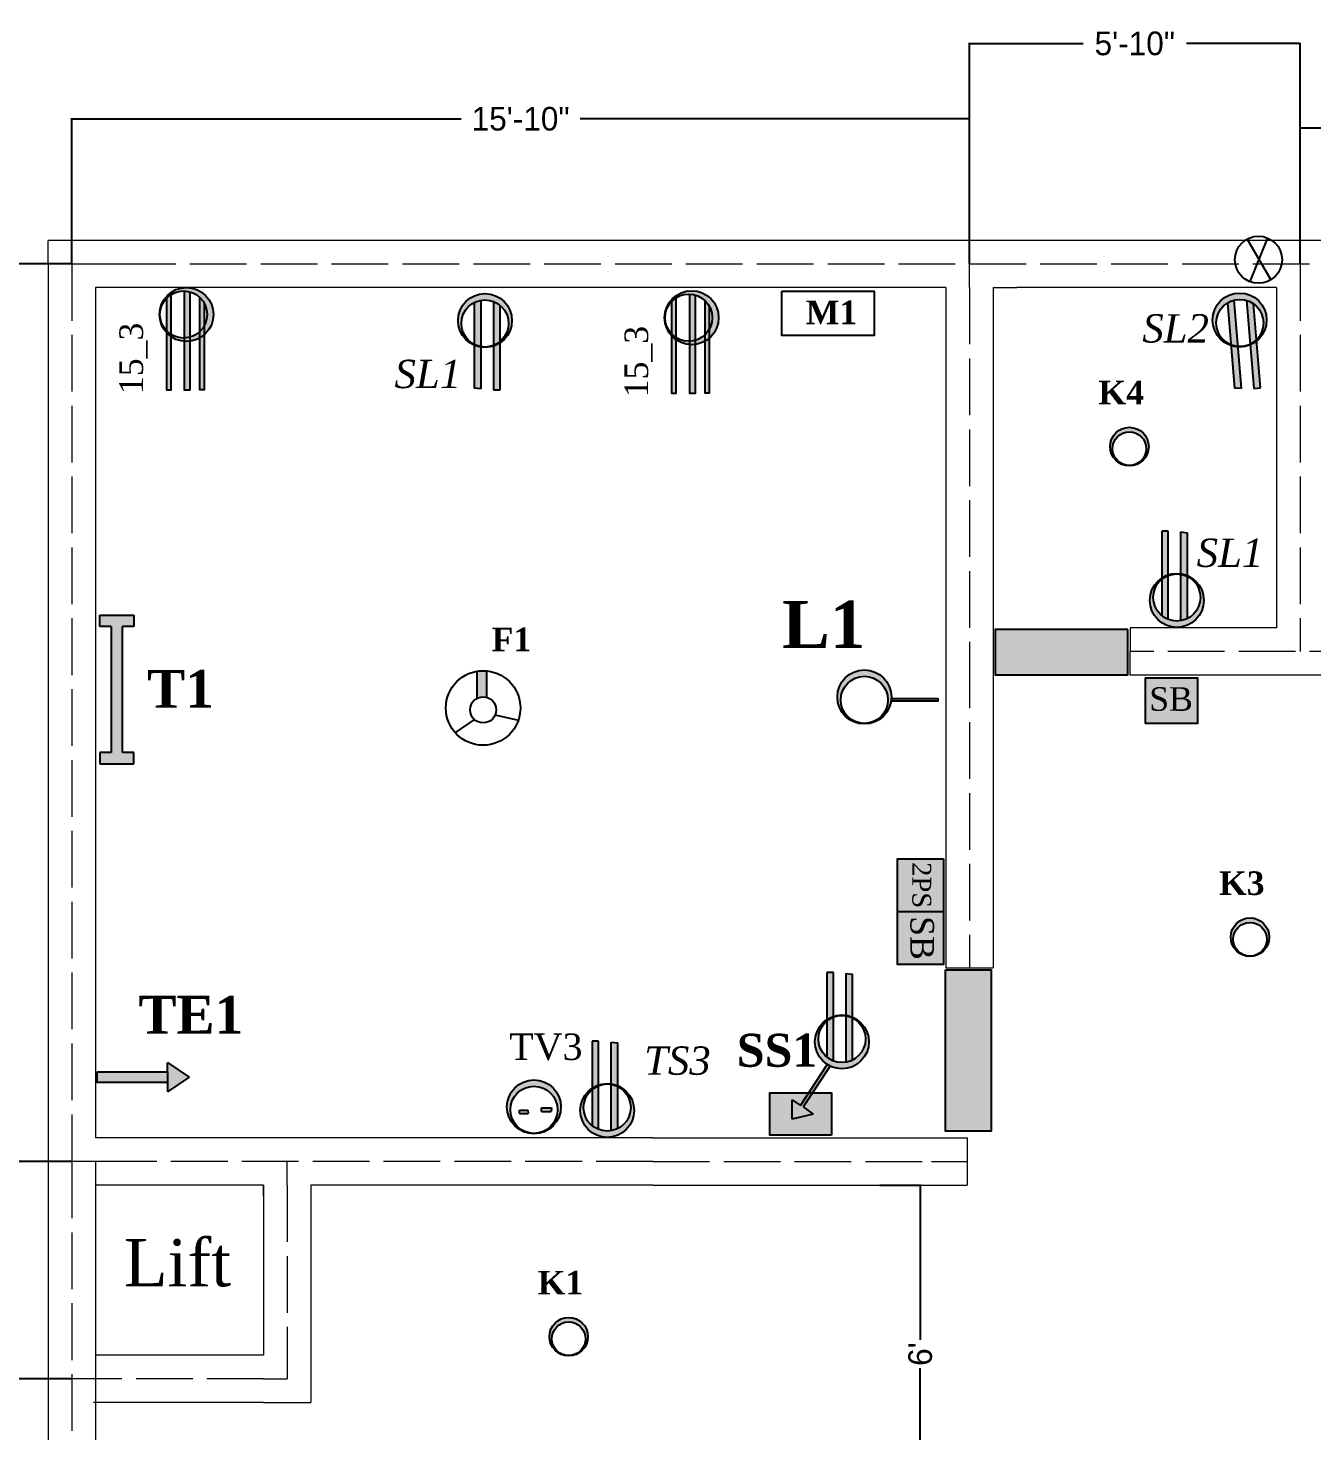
# Model space of a CAD drawing. Header units: inches. Extents: x -119 to 3524, y -386 to 627.
# Drawn here: x 438 to 709.7, y 196.6 to 493.6 of the extents above; entities that cross this region are included whole.
import ezdxf

# ---------------------------------------------------------------- set-up
doc = ezdxf.new("R2010")
doc.units = ezdxf.units.IN
doc.header["$MEASUREMENT"] = 0
doc.linetypes.add('ACAD_ISO02W100', pattern=[15, 12, -3])
doc.layers.get('Defpoints').update_dxf_attribs({"lineweight": 5})
doc.layers.add('door', color=5, linetype='Continuous', lineweight=5)
doc.layers.add('wall', color=7, linetype='Continuous', lineweight=5)
doc.dimstyles.get("Standard").update_dxf_attribs({"dimtxt": 5, "dimasz": 0.18, "dimexe": 0.18, "dimexo": 0.0625, "dimgap": 0.09, "dimtad": 0, "dimdec": 0, "dimzin": 0, "dimdsep": 46, "dimlunit": 4, "dimtxsty": 'Standard', "dimcen": 0.09, "dimadec": 0, "dimazin": 0, "dimtfac": 1, "dimtdec": 0, "dimtofl": 0, "dimtmove": 0, "dimatfit": 3, "dimfxl": 1, "dimtolj": 1, "dimtzin": 0, "dimarcsym": 0})

# ---------------------------------------------------------------- blocks, each defined once
blk = doc.blocks.new('*D2')
at = {"color": 0, "lineweight": -2}
for p, q in [((447.25, 443.7), (447.25, 474.54)), ((447.43, 474.36), (529.66, 474.36)), ((637.07, 474.36), (554.84, 474.36)), ((637.25, 443.7), (637.25, 474.54))]:
    blk.add_line(p, q, dxfattribs=at)
at = {"color": 0}
for points in [[(447.43, 474.39), (447.43, 474.33), (447.25, 474.36)], [(637.07, 474.39), (637.07, 474.33), (637.25, 474.36)]]:
    blk.add_solid(points, dxfattribs=at)
at = {"layer": 'Defpoints', "color": 0}
for p in [(637.25, 474.36), (447.25, 443.64), (637.25, 443.64)]:
    blk.add_point(p, dxfattribs=at)
at = {"color": 0, "insert": (542.25, 474.36), "char_height": 5, "attachment_point": 5}
blk.add_mtext('\\A1;15\'-10"', dxfattribs=at)
blk = doc.blocks.new('*D3')
at = {"color": 0, "lineweight": -2}
for p, q in [((637.25, 443.7), (637.25, 490.48)), ((637.43, 490.3), (661.32, 490.3)), ((707.07, 490.3), (683.17, 490.3)), ((707.25, 443.7), (707.25, 490.48))]:
    blk.add_line(p, q, dxfattribs=at)
at = {"color": 0}
for points in [[(637.43, 490.33), (637.43, 490.27), (637.25, 490.3)], [(707.07, 490.33), (707.07, 490.27), (707.25, 490.3)]]:
    blk.add_solid(points, dxfattribs=at)
at = {"layer": 'Defpoints', "color": 0}
for p in [(707.25, 490.3), (637.25, 443.64), (707.25, 443.64)]:
    blk.add_point(p, dxfattribs=at)
at = {"color": 0, "insert": (672.25, 490.3), "char_height": 5, "attachment_point": 5}
blk.add_mtext('\\A1;5\'-10"', dxfattribs=at)
blk = doc.blocks.new('*D4')
at = {"color": 0, "lineweight": -2}
for p, q in [((707.25, 443.76), (707.25, 472.63)), ((707.43, 472.45), (729.57, 472.45)), ((771.07, 472.45), (748.92, 472.45)), ((771.25, 443.7), (771.25, 472.63))]:
    blk.add_line(p, q, dxfattribs=at)
at = {"color": 0}
for points in [[(707.43, 472.48), (707.43, 472.42), (707.25, 472.45)], [(771.07, 472.48), (771.07, 472.42), (771.25, 472.45)]]:
    blk.add_solid(points, dxfattribs=at)
at = {"layer": 'Defpoints', "color": 0}
for p in [(771.25, 472.45), (707.25, 443.7), (771.25, 443.64)]:
    blk.add_point(p, dxfattribs=at)
at = {"color": 0, "insert": (739.25, 472.45), "char_height": 5, "attachment_point": 5}
blk.add_mtext('\\A1;5\'-4"', dxfattribs=at)
blk = doc.blocks.new('*D11')
at = {"color": 0, "lineweight": -2}
for p, q in [((447.18, 443.7), (422.19, 443.7)), ((422.37, 443.52), (422.37, 361.26)), ((422.37, 253.82), (422.37, 336.08)), ((447.18, 253.64), (422.19, 253.64))]:
    blk.add_line(p, q, dxfattribs=at)
at = {"color": 0}
for points in [[(422.34, 443.52), (422.4, 443.52), (422.37, 443.7)], [(422.34, 253.82), (422.4, 253.82), (422.37, 253.64)]]:
    blk.add_solid(points, dxfattribs=at)
at = {"layer": 'Defpoints', "color": 0}
for p in [(447.25, 443.7), (422.37, 253.64), (447.25, 253.64)]:
    blk.add_point(p, dxfattribs=at)
at = {"color": 0, "insert": (422.37, 348.67), "char_height": 5, "attachment_point": 5, "rotation": 90}
blk.add_mtext('\\A1;15\'-10"', dxfattribs=at)
blk = doc.blocks.new('*D17')
at = {"color": 0, "lineweight": -2}
for p, q in [((447.12, 253.64), (409.19, 253.64)), ((409.37, 253.46), (409.37, 241.56)), ((409.37, 207.82), (409.37, 219.72)), ((447.18, 207.64), (409.19, 207.64))]:
    blk.add_line(p, q, dxfattribs=at)
at = {"color": 0}
for points in [[(409.34, 253.46), (409.4, 253.46), (409.37, 253.64)], [(409.34, 207.82), (409.4, 207.82), (409.37, 207.64)]]:
    blk.add_solid(points, dxfattribs=at)
at = {"layer": 'Defpoints', "color": 0}
for p in [(447.18, 253.64), (409.37, 207.64), (447.25, 207.64)]:
    blk.add_point(p, dxfattribs=at)
at = {"color": 0, "insert": (409.37, 230.64), "char_height": 5, "attachment_point": 5, "rotation": 90}
blk.add_mtext('\\A1;3\'-10"', dxfattribs=at)
blk = doc.blocks.new('*D18')
at = {"color": 0, "lineweight": -2}
for p, q in [((447.12, 207.64), (408.03, 207.64)), ((408.21, 207.46), (408.21, 134.56)), ((408.21, 52.32), (408.21, 125.22)), ((447.18, 52.14), (408.03, 52.14))]:
    blk.add_line(p, q, dxfattribs=at)
at = {"color": 0}
for points in [[(408.18, 207.46), (408.24, 207.46), (408.21, 207.64)], [(408.18, 52.32), (408.24, 52.32), (408.21, 52.14)]]:
    blk.add_solid(points, dxfattribs=at)
at = {"layer": 'Defpoints', "color": 0}
for p in [(447.18, 207.64), (408.21, 52.14), (447.25, 52.14)]:
    blk.add_point(p, dxfattribs=at)
at = {"color": 0, "insert": (408.21, 129.89), "char_height": 5, "attachment_point": 5, "rotation": 90}
blk.add_mtext("\\A1;13'", dxfattribs=at)
blk = doc.blocks.new('*D22')
at = {"color": 0, "lineweight": -2}
for p, q in [((618.31, 248.64), (627.03, 248.64)), ((626.85, 248.46), (626.85, 215.9)), ((626.85, 177.32), (626.85, 209.88)), ((618.31, 177.14), (627.03, 177.14))]:
    blk.add_line(p, q, dxfattribs=at)
at = {"color": 0}
for points in [[(626.82, 248.46), (626.88, 248.46), (626.85, 248.64)], [(626.82, 177.32), (626.88, 177.32), (626.85, 177.14)]]:
    blk.add_solid(points, dxfattribs=at)
at = {"layer": 'Defpoints', "color": 0}
for p in [(618.25, 248.64), (626.85, 248.64), (618.25, 177.14)]:
    blk.add_point(p, dxfattribs=at)
at = {"color": 0, "insert": (626.85, 212.89), "char_height": 5, "attachment_point": 5, "rotation": 90}
blk.add_mtext("\\A1;6'", dxfattribs=at)

msp = doc.modelspace()

# ---------------------------------------------------------------- hatches: boundary and pattern name
h = msp.add_hatch(color=256)
h.set_gradient(color1=(89, 153, 104), color2=(126, 180, 139), one_color=1, tint=0.6, name='CURVED')
h.paths.add_polyline_path([(465.82, 432.95, 1), (477.23, 432.95, 1)])
h.paths.add_polyline_path([(475.9, 432.95, -1), (465.92, 432.95, -1)], flags=16)
h = msp.add_hatch(color=256)
h.set_gradient(color1=(171, 49, 180), color2=(203, 95, 211), one_color=1, tint=0.6, name='INVCYLINDER')
h.paths.add_polyline_path([(475.27, 435.38, 0.075072), (474.36, 436.56), (474.36, 429.35, 0.075072), (475.27, 430.53)])
h.paths.add_polyline_path([(472.25, 437.76, 0.057206), (471.13, 437.94), (471.13, 427.97, 0.057206), (472.25, 428.15)])
h.paths.add_polyline_path([(467.34, 429.47, 0.054786), (468.18, 428.77), (468.18, 437.13, 0.054786), (467.34, 436.44)])
h.paths.add_polyline_path([(468.18, 428.33, -0.049447), (467.34, 429.08), (467.34, 416.94), (468.18, 416.94)])
h.paths.add_polyline_path([(472.25, 427.29, -0.032044), (471.53, 427.25, -0.017299), (471.13, 427.26), (471.13, 416.94), (472.25, 416.94)])
h.paths.add_polyline_path([(475.27, 428.64, -0.049045), (474.36, 428), (474.36, 416.97), (475.27, 416.97)])
h = msp.add_hatch(color=256)
h.set_gradient(color1=(89, 153, 104), color2=(126, 180, 139), one_color=1, tint=0.6, name='CURVED')
h.paths.add_polyline_path([(529, 431.67, 1), (540.41, 431.67, 1)])
h.paths.add_polyline_path([(539.7, 431.05, -1), (529.72, 431.05, -1)], flags=16)
h = msp.add_hatch(color=256)
h.set_gradient(color1=(89, 153, 104), color2=(126, 180, 139), one_color=1, tint=0.6, name='CURVED')
h.paths.add_polyline_path([(572.74, 432.27, 1), (584.16, 432.27, 1)])
h.paths.add_polyline_path([(582.82, 432.27, -1), (572.84, 432.27, -1)], flags=16)
h = msp.add_hatch(color=256)
h.set_gradient(color1=(171, 49, 180), color2=(203, 95, 211), one_color=1, tint=0.6, name='INVCYLINDER')
h.paths.add_polyline_path([(582.19, 434.7, 0.075072), (581.28, 435.88), (581.28, 428.67, 0.075072), (582.19, 429.85)])
h.paths.add_polyline_path([(579.18, 437.08, 0.057206), (578.05, 437.26), (578.05, 427.29, 0.057206), (579.18, 427.47)])
h.paths.add_polyline_path([(574.26, 428.79, 0.054786), (575.1, 428.09), (575.1, 436.45, 0.054786), (574.26, 435.76)])
h.paths.add_polyline_path([(575.1, 427.65, -0.049447), (574.26, 428.4), (574.26, 416.26), (575.1, 416.26)])
h.paths.add_polyline_path([(579.18, 426.61, -0.032044), (578.45, 426.57, -0.017299), (578.05, 426.58), (578.05, 416.26), (579.18, 416.26)])
h.paths.add_polyline_path([(582.19, 427.96, -0.049045), (581.28, 427.32), (581.28, 416.29), (582.19, 416.29)])
h = msp.add_hatch(color=256)
h.set_gradient(color1=(89, 153, 104), color2=(126, 180, 139), one_color=1, tint=0.6, name='CURVED')
h.paths.add_polyline_path([(688.76, 431.3, 1), (700.13, 432.26, 1)])
h.paths.add_polyline_path([(699.47, 431.58, -1), (689.52, 430.74, -1)], flags=16)
h = msp.add_hatch(color=256)
h.set_gradient(color1=(171, 49, 180), color2=(203, 95, 211), one_color=1, tint=0.6, name='CURVED')
h.paths.add_polyline_path([(533.83, 435.97, 0.074431), (532.43, 435.49), (532.43, 426.61, 0.074431), (533.83, 426.14)])
h.paths.add_polyline_path([(537.92, 434.87, 0.082084), (536.52, 435.7), (536.52, 426.4, 0.082084), (537.92, 427.23)])
h.paths.add_polyline_path([(537.92, 426.96, -0.068777), (536.52, 426.26), (536.52, 417), (537.92, 417)])
h.paths.add_polyline_path([(532.43, 417.37), (533.83, 417.19), (533.83, 426.03, -0.064124), (532.43, 426.44)])
h = msp.add_hatch(color=256)
h.set_gradient(color1=(171, 49, 180), color2=(203, 95, 211), one_color=1, tint=0.6, name='CURVED')
h.paths.add_polyline_path([(693.21, 435.98, 0.074431), (691.85, 435.39), (692.6, 426.54, 0.074431), (694.03, 426.19)])
h.paths.add_polyline_path([(697.37, 435.24, 0.082084), (695.91, 435.95), (696.69, 426.68, 0.082084), (698.01, 427.62)])
h.paths.add_polyline_path([(698.04, 427.35, -0.068777), (696.7, 426.54), (697.48, 417.31), (698.87, 417.43)])
h.paths.add_polyline_path([(693.38, 417.33), (694.79, 417.27), (694.04, 426.09, -0.064124), (692.61, 426.37)])
h = msp.add_hatch(color=256)
h.set_gradient(color1=(89, 153, 104), color2=(126, 180, 139), one_color=1, tint=0.6, name='CURVED')
h.paths.add_polyline_path([(667.03, 404.99, 1), (675.18, 404.99, 1)])
h.paths.add_polyline_path([(674.67, 404.55, -1), (667.54, 404.55, -1)], flags=16)
h = msp.add_hatch(color=256)
h.set_gradient(color1=(171, 49, 180), color2=(203, 95, 211), one_color=1, tint=0.6, name='CURVED')
h.paths.add_polyline_path([(682.03, 368.14, 0.074431), (683.43, 368.61), (683.43, 377.49, 0.074431), (682.03, 377.96)])
h.paths.add_polyline_path([(677.94, 369.23, 0.082084), (679.34, 368.4), (679.34, 377.7, 0.082084), (677.94, 376.87)])
h.paths.add_polyline_path([(677.94, 377.15, -0.068777), (679.34, 377.84), (679.34, 387.1), (677.94, 387.1)])
h.paths.add_polyline_path([(683.43, 386.73), (682.03, 386.92), (682.03, 378.07, -0.064124), (683.43, 377.66)])
h = msp.add_hatch(color=256)
h.set_gradient(color1=(89, 153, 104), color2=(126, 180, 139), one_color=1, tint=0.6, name='CURVED')
h.paths.add_polyline_path([(686.86, 372.43, 1), (675.44, 372.43, 1)])
h.paths.add_polyline_path([(676.16, 373.05, -1), (686.14, 373.05, -1)], flags=16)
h = msp.add_hatch(color=256)
h.set_gradient(color1=(153, 76, 76), color2=(188, 118, 118), one_color=1, tint=0.6, name='HEMISPHERICAL')
h.paths.add_polyline_path([(457.96, 366.89), (460.36, 366.89), (460.36, 369.29), (453.16, 369.29), (453.16, 366.89), (455.56, 366.89), (455.56, 340.26), (453.16, 340.26), (453.16, 337.86), (457.96, 337.86), (460.36, 337.86), (460.36, 340.26), (457.96, 340.26)])
h = msp.add_hatch(color=256)
h.set_gradient(color1=(32, 223, 201), color2=(121, 236, 222), one_color=1, tint=0.7, name='CYLINDER')
h.paths.add_polyline_path([(642.71, 366.26), (642.71, 356.66), (670.81, 356.66), (670.81, 366.26)])
h = msp.add_hatch(color=256)
h.set_gradient(color1=(89, 153, 104), color2=(126, 180, 139), one_color=1, tint=0.6, name='CURVED')
h.paths.add_polyline_path([(532.97, 351.67, -0.194939), (535.03, 351.93), (535.03, 357.52, 0.065545), (532.97, 357.43)])
h = msp.add_hatch(color=256)
h.set_gradient(color1=(89, 153, 104), color2=(126, 180, 139), one_color=1, tint=0.6, name='CURVED')
h.paths.add_polyline_path([(609.3, 351.99, 1), (620.72, 351.99, 1)])
h.paths.add_polyline_path([(620, 351.37, -1), (610.02, 351.37, -1)], flags=16)
h = msp.add_hatch(color=256)
h.set_gradient(color1=(198, 57, 120), color2=(221, 136, 174), one_color=1, tint=0.7, name='CURVED')
h.paths.add_polyline_path([(674.43, 346.34), (685.55, 346.34), (685.55, 356.04), (674.43, 356.04)])
h.paths.add_polyline_path([(674.6, 355.31), (685.27, 355.31), (685.27, 347.7), (674.6, 347.7)], flags=24)
h = msp.add_hatch(color=256)
h.set_gradient(color1=(89, 153, 104), color2=(126, 180, 139), one_color=1, tint=0.6, name='CURVED')
h.paths.add_polyline_path([(620.81, 351.13), (630.58, 351.13), (630.58, 351.67), (620.81, 351.67)])
h = msp.add_hatch(color=256)
h.set_gradient(color1=(198, 57, 120), color2=(221, 136, 174), one_color=1, tint=0.7, name='CYLINDER')
h.paths.add_polyline_path([(622.04, 295.37), (631.74, 295.37), (631.74, 306.49), (622.04, 306.49)])
h.paths.add_polyline_path([(622.04, 306.49), (631.74, 306.49), (631.74, 317.71), (622.04, 317.71)])
h.paths.add_polyline_path([(631.01, 306.31), (631.01, 295.65), (623.4, 295.65), (623.4, 306.31)], flags=24)
h.paths.add_polyline_path([(630.16, 317.69), (630.16, 306.61), (624.07, 306.61), (624.07, 317.69)], flags=24)
h = msp.add_hatch(color=256)
h.set_gradient(color1=(89, 153, 104), color2=(126, 180, 139), one_color=1, tint=0.6, name='CURVED')
h.paths.add_polyline_path([(692.56, 301.15, 1), (700.71, 301.15, 1)])
h.paths.add_polyline_path([(700.2, 300.7, -1), (693.07, 300.7, -1)], flags=16)
h = msp.add_hatch(color=256)
h.set_gradient(color1=(32, 223, 201), color2=(121, 236, 222), one_color=1, tint=0.7, name='CYLINDER')
h.paths.add_polyline_path([(632.2, 260.1), (641.86, 260.1), (641.86, 294.21), (632.2, 294.21)])
h = msp.add_hatch(color=256)
h.set_gradient(color1=(171, 49, 180), color2=(203, 95, 211), one_color=1, tint=0.6, name='CURVED')
h.paths.add_polyline_path([(611.13, 274.69, 0.074431), (612.53, 275.16), (612.53, 284.04, 0.074431), (611.13, 284.52)])
h.paths.add_polyline_path([(607.05, 275.78, 0.082084), (608.45, 274.95), (608.45, 284.25, 0.082084), (607.05, 283.42)])
h.paths.add_polyline_path([(607.05, 283.7, -0.068777), (608.45, 284.4), (608.45, 293.66), (607.05, 293.66)])
h.paths.add_polyline_path([(612.53, 293.29), (611.13, 293.47), (611.13, 284.62, -0.064124), (612.53, 284.22)])
h = msp.add_hatch(color=256)
h.set_gradient(color1=(89, 153, 104), color2=(126, 180, 139), one_color=1, tint=0.6, name='CURVED')
h.paths.add_polyline_path([(615.96, 278.98, 1), (604.55, 278.98, 1)])
h.paths.add_polyline_path([(605.27, 279.6, -1), (615.25, 279.6, -1)], flags=16)
h = msp.add_hatch(color=256)
h.set_gradient(color1=(171, 49, 180), color2=(203, 95, 211), one_color=1, tint=0.6, name='CURVED')
h.paths.add_polyline_path([(561.45, 260.16, 0.074431), (562.85, 260.64), (562.85, 269.52, 0.074431), (561.45, 269.99)])
h.paths.add_polyline_path([(557.37, 261.26, 0.082084), (558.77, 260.43), (558.77, 269.73, 0.082084), (557.37, 268.9)])
h.paths.add_polyline_path([(557.37, 269.18, -0.068777), (558.77, 269.87), (558.77, 279.13), (557.37, 279.13)])
h.paths.add_polyline_path([(562.85, 278.76), (561.45, 278.95), (561.45, 270.1, -0.064124), (562.85, 269.69)])
h = msp.add_hatch(color=256)
h.set_gradient(color1=(255, 255, 255), color2=(230, 230, 230), one_color=1, tint=0.9, name='INVCYLINDER')
h.paths.add_polyline_path([(452.61, 272.64), (452.61, 270.41), (467.53, 270.41), (467.53, 272.64)])
h.paths.add_polyline_path([(472.09, 271.53), (467.53, 274.64), (467.53, 272.64), (467.53, 270.41), (467.53, 268.41)])
h = msp.add_hatch(color=256)
h.set_gradient(color1=(153, 114, 76), color2=(171, 128, 84), one_color=1, tint=0.5, name='INVCYLINDER')
h.paths.add_polyline_path([(604.17, 263.68), (602.07, 265.23), (607.69, 273.79), (607.75, 273.86, -0.02701), (607.21, 274.16), (607.09, 274.05), (601.46, 265.49), (599.7, 266.7), (599.7, 262.64)])
h = msp.add_hatch(color=256)
h.set_gradient(color1=(47, 162, 26), color2=(102, 226, 80), one_color=1, tint=0.6, name='CURVED')
h.paths.add_polyline_path([(604.17, 263.68), (602.07, 265.23), (604.01, 268.18), (603.23, 268.18), (601.46, 265.49), (599.7, 266.7), (599.7, 262.64)])
h.paths.add_polyline_path([(603.23, 268.18), (604.01, 268.18), (607.69, 273.79), (607.75, 273.86, -0.02701), (607.21, 274.16), (607.09, 274.05)])
h = msp.add_hatch(color=256)
h.set_gradient(color1=(89, 153, 104), color2=(126, 180, 139), one_color=1, tint=0.6, name='CURVED')
h.paths.add_polyline_path([(539.36, 265.22, 1), (550.77, 265.22, 1)])
h.paths.add_polyline_path([(550.06, 264.6, -1), (540.08, 264.6, -1)], flags=16)
h = msp.add_hatch(color=256)
h.set_gradient(color1=(89, 153, 104), color2=(126, 180, 139), one_color=1, tint=0.6, name='CURVED')
h.paths.add_polyline_path([(566.28, 264.46, 1), (554.87, 264.46, 1)])
h.paths.add_polyline_path([(555.59, 265.08, -1), (565.57, 265.08, -1)], flags=16)
h = msp.add_hatch(color=256)
h.set_gradient(color1=(100, 112, 130), color2=(140, 150, 166), one_color=1, tint=0.6, name='CURVED')
h.paths.add_polyline_path([(599.7, 266.7), (601.46, 265.49), (603.23, 268.18), (595, 268.18), (595, 259.25), (608.03, 259.25), (608.03, 268.18), (604.01, 268.18), (602.07, 265.23), (604.17, 263.68), (599.7, 262.64)])
h = msp.add_hatch(color=256)
h.set_gradient(color1=(153, 114, 76), color2=(205, 179, 152), one_color=1, tint=0.7, name='CURVED')
h.paths.add_polyline_path([(599.7, 262.64), (599.7, 266.7), (601.46, 265.49), (603.23, 268.18), (595, 268.18), (595, 259.25), (608.03, 259.25), (608.03, 268.18), (604.01, 268.18), (602.07, 265.23), (604.17, 263.68)])
h = msp.add_hatch(color=256)
h.set_gradient(color1=(57, 28, 202), color2=(101, 75, 231), one_color=1, tint=0.6, name='CURVED')
h.paths.add_polyline_path([(542.01, 264.5), (542.01, 263.85), (543.88, 263.85), (543.77, 264.5)])
h.paths.add_polyline_path([(548.73, 264.22), (548.78, 265.05), (546.68, 265.05), (546.68, 264.22)])
h = msp.add_hatch(color=256)
h.set_gradient(color1=(49, 209, 21), color2=(94, 237, 69), one_color=1, tint=0.6, name='CURVED')
h.paths.add_polyline_path([(543.88, 263.85), (543.77, 264.5), (542.01, 264.5), (542.01, 263.85)])
h.paths.add_polyline_path([(548.73, 264.22), (548.78, 265.05), (546.68, 265.05), (546.68, 264.22)])
h = msp.add_hatch(color=256)
h.set_gradient(color1=(89, 153, 104), color2=(126, 180, 139), one_color=1, tint=0.6, name='CURVED')
h.paths.add_polyline_path([(548.35, 216.58, 1), (556.5, 216.58, 1)])
h.paths.add_polyline_path([(555.99, 216.13, -1), (548.86, 216.13, -1)], flags=16)

# ---------------------------------------------------------------- linework, layer by layer
for p, q in [((696.07, 448.93), (701.03, 440.28)), ((700.33, 449.15), (696.59, 439.91)), ((532.43, 435.49), (532.43, 417.37)), ((533.83, 435.97), (533.83, 417.19)), ((536.52, 435.7), (536.52, 417)), ((537.92, 417), (537.92, 434.87)), ((691.85, 435.39), (693.38, 417.33)), ((693.21, 435.98), (694.79, 417.27)), ((695.91, 435.95), (697.48, 417.31)), ((698.87, 417.43), (697.37, 435.24)), ((533.83, 417.19), (532.43, 417.37)), ((536.52, 417), (537.92, 417)), ((694.79, 417.27), (693.38, 417.33)), ((697.48, 417.31), (698.87, 417.43)), ((679.34, 387.1), (677.94, 387.1)), ((677.94, 387.1), (677.94, 369.23)), ((679.34, 368.4), (679.34, 387.1)), ((682.03, 368.14), (682.03, 386.92)), ((682.03, 386.92), (683.43, 386.73)), ((683.43, 368.61), (683.43, 386.73)), ((453.16, 366.89), (453.16, 369.29)), ((453.16, 369.29), (460.36, 369.29)), ((460.36, 369.29), (460.36, 366.89)), ((455.56, 366.89), (453.16, 366.89)), ((455.56, 366.89), (455.56, 340.26)), ((457.96, 340.26), (457.96, 366.89)), ((460.36, 366.89), (457.96, 366.89)), ((532.97, 357.43), (532.97, 351.67)), ((535.03, 357.52), (535.03, 351.93)), ((674.43, 356.04), (674.43, 346.34)), ((536.81, 348.22), (541.82, 347.07)), ((532.57, 347.26), (528.33, 344.37)), ((455.56, 340.26), (453.16, 340.26)), ((453.16, 340.26), (453.16, 337.86)), ((460.36, 340.26), (457.96, 340.26)), ((460.36, 337.86), (460.36, 340.26)), ((453.16, 337.86), (457.96, 337.86)), ((457.96, 337.86), (460.36, 337.86)), ((631.74, 306.49), (622.04, 306.49)), ((608.45, 293.66), (607.05, 293.66)), ((607.05, 293.66), (607.05, 275.78)), ((608.45, 274.95), (608.45, 293.66)), ((611.13, 274.69), (611.13, 293.47)), ((611.13, 293.47), (612.53, 293.29)), ((612.53, 275.16), (612.53, 293.29)), ((558.77, 279.13), (557.37, 279.13)), ((557.37, 279.13), (557.37, 261.26)), ((558.77, 260.43), (558.77, 279.13)), ((561.45, 260.16), (561.45, 278.95)), ((561.45, 278.95), (562.85, 278.76)), ((562.85, 260.64), (562.85, 278.76)), ((467.53, 272.64), (467.53, 274.64)), ((467.53, 274.64), (472.09, 271.53)), ((601.46, 265.49), (607.09, 274.05)), ((607.69, 273.79), (602.07, 265.23)), ((607.09, 274.05), (607.21, 274.16)), ((607.69, 273.79), (607.75, 273.86)), ((607.69, 273.79), (607.69, 273.79)), ((472.09, 271.53), (467.53, 268.41)), ((467.53, 270.41), (467.53, 268.41)), ((542.01, 263.85), (542.01, 264.5)), ((542.01, 264.5), (543.77, 264.5)), ((543.77, 264.5), (543.88, 263.85)), ((546.68, 264.22), (546.68, 265.05)), ((546.68, 265.05), (548.78, 265.05)), ((548.78, 265.05), (548.73, 264.22)), ((599.7, 262.64), (599.7, 266.7)), ((599.7, 266.7), (601.46, 265.49)), ((602.07, 265.23), (604.17, 263.68)), ((542.01, 263.85), (543.88, 263.85)), ((546.68, 264.22), (548.73, 264.22)), ((604.17, 263.68), (599.7, 262.64))]:
    msp.add_line(p, q)
for points in [[(468.18, 437.13), (468.18, 416.94), (467.34, 416.94), (467.34, 436.44)], [(472.25, 437.76), (472.25, 416.94), (471.13, 416.94), (471.13, 437.94)], [(475.27, 435.38), (475.27, 416.97), (474.36, 416.97), (474.36, 436.56)], [(579.18, 437.08), (579.18, 416.26), (578.05, 416.26), (578.05, 437.26)], [(575.1, 436.45), (575.1, 416.26), (574.26, 416.26), (574.26, 435.76)], [(582.19, 434.7), (582.19, 416.29), (581.28, 416.29), (581.28, 435.88)], [(674.43, 356.04), (685.55, 356.04), (685.55, 346.34), (674.43, 346.34)]]:
    msp.add_lwpolyline(points)
for points in [[(597.55, 437.88), (617.09, 437.88), (617.09, 428.5), (597.55, 428.5)], [(670.81, 366.26), (642.71, 366.26), (642.71, 356.66), (670.81, 356.66)], [(620.81, 351.67), (630.58, 351.67), (630.58, 351.13), (620.81, 351.13)], [(631.74, 317.71), (631.74, 295.37), (622.04, 295.37), (622.04, 317.71)], [(632.2, 294.21), (641.86, 294.21), (641.86, 260.1), (632.2, 260.1)], [(452.61, 272.64), (467.53, 272.64), (467.53, 270.41), (452.61, 270.41)], [(608.03, 259.25), (595, 259.25), (595, 268.18), (608.03, 268.18)]]:
    msp.add_lwpolyline(points, close=True)
for centre, radius in [((698.43, 444.54), 4.99), ((471.53, 432.95), 5.71), ((470.91, 432.95), 4.99), ((534.71, 431.67), 5.71), ((578.45, 432.27), 5.71), ((577.83, 432.27), 4.99), ((694.44, 431.78), 5.71), ((534.71, 431.05), 4.99), ((694.49, 431.16), 4.99), ((671.11, 404.99), 4.08), ((671.11, 404.55), 3.56), ((681.15, 372.43), 5.71), ((681.15, 373.05), 4.99), ((534.32, 349.66), 7.89), ((615.01, 351.99), 5.71), ((615.01, 351.37), 4.99), ((534.32, 349.26), 2.76), ((696.64, 301.15), 4.08), ((696.64, 300.7), 3.56), ((610.26, 278.98), 5.71), ((610.26, 279.6), 4.99), ((545.07, 265.22), 5.71), ((545.07, 264.6), 4.99), ((560.58, 264.46), 5.71), ((560.58, 265.08), 4.99), ((552.43, 216.58), 4.08), ((552.43, 216.13), 3.56)]:
    msp.add_circle(centre, radius)
at = {"layer": 'door', "color": 0}
for p, q in [((452.25, 448.64), (442.25, 448.64)), ((442.25, 443.64), (442.25, 448.64)), ((457.25, 448.64), (452.25, 448.64)), ((462.25, 438.64), (452.25, 438.64)), ((642.25, 438.64), (647.25, 438.64)), ((632.25, 361.64), (632.25, 294.64)), ((642.25, 361.64), (642.25, 294.64)), ((671.25, 356.64), (671.25, 361.64)), ((632.25, 294.64), (642.25, 294.64)), ((462.25, 258.64), (452.25, 258.64)), ((570.25, 258.64), (629.25, 258.64)), ((629.25, 258.64), (636.75, 258.64)), ((636.75, 258.64), (636.75, 248.64)), ((442.25, 253.64), (442.25, 248.64)), ((452.25, 253.64), (452.25, 57.14)), ((442.25, 248.64), (442.25, 52.14)), ((457.25, 248.64), (452.25, 248.64)), ((452.25, 248.64), (452.25, 212.64)), ((487.85, 246.32), (487.85, 248.64)), ((487.85, 248.64), (487.85, 212.64)), ((497.85, 248.64), (497.85, 212.64)), ((570.25, 248.64), (629.25, 248.64)), ((629.25, 248.64), (636.75, 248.64)), ((487.85, 246.32), (487.85, 235.14)), ((487.85, 212.64), (452.25, 212.64)), ((497.85, 212.64), (497.85, 202.64)), ((487.85, 202.64), (451.85, 202.64)), ((487.85, 202.64), (497.85, 202.64))]:
    msp.add_line(p, q, dxfattribs=at)
at = {"layer": 'door', "color": 0, "linetype": 'ACAD_ISO02W100'}
for p, q in [((457.25, 443.64), (447.25, 443.64)), ((637.25, 438.64), (637.25, 443.64)), ((637.25, 361.64), (637.25, 294.64)), ((457.25, 253.64), (447.25, 253.64)), ((447.25, 253.64), (447.25, 52.14)), ((492.85, 248.64), (492.85, 253.64)), ((570.25, 253.64), (629.25, 253.64)), ((629.25, 253.64), (636.75, 253.64)), ((492.85, 248.64), (492.85, 212.64)), ((492.85, 212.64), (492.85, 207.64)), ((451.85, 207.64), (447.25, 207.64)), ((487.85, 207.64), (451.85, 207.64)), ((487.85, 207.64), (492.85, 207.64))]:
    msp.add_line(p, q, dxfattribs=at)
at = {"layer": 'wall'}
for p, q in [((1009.25, 448.64), (457.25, 448.64)), ((442.25, 443.64), (442.25, 253.64)), ((452.25, 438.64), (452.25, 258.64)), ((632.25, 438.64), (462.25, 438.64)), ((632.25, 438.64), (632.25, 361.64)), ((642.25, 438.64), (642.25, 361.64)), ((702.25, 438.64), (647.25, 438.64)), ((702.25, 438.64), (702.25, 366.64)), ((702.25, 366.64), (671.25, 366.64)), ((671.25, 366.64), (671.25, 361.64)), ((761.25, 356.64), (671.25, 356.64)), ((570.25, 258.64), (462.25, 258.64)), ((487.85, 248.64), (457.25, 248.64)), ((570.25, 248.64), (497.85, 248.64))]:
    msp.add_line(p, q, dxfattribs=at)
at = {"layer": 'wall', "color": 0, "linetype": 'ACAD_ISO02W100'}
for p, q in [((447.25, 443.64), (447.25, 253.64)), ((1009.25, 443.64), (457.25, 443.64)), ((707.25, 443.64), (707.25, 361.64)), ((637.25, 438.64), (637.25, 361.64)), ((766.25, 361.64), (671.25, 361.64)), ((570.25, 253.64), (457.25, 253.64))]:
    msp.add_line(p, q, dxfattribs=at)

# ---------------------------------------------------------------- texts
at = {"attachment_point": 1}
for s, insert, char_height in [('{\\fTimes New Roman|b1|i0|c0|p18;M1}', (602.6, 435.89), 5), ('{\\fTimes New Roman|b0|i1|c0|p18;SL2}', (673.84, 433.02), 6), ('{\\fTimes New Roman|b0|i1|c0|p18;SL1}', (515.56, 423.37), 6), ('{\\fTimes New Roman|b1|i0|c0|p18;K4}', (664.54, 418.93), 5), ('{\\fTimes New Roman|b0|i1|c0|p18;SL1}', (685.34, 385.52), 6), ('{\\fTimes New Roman|b1|i0|c0|p18;L1}', (597.62, 372.33), 10), ('{\\fTimes New Roman|b1|i0|c0|p18;F1}', (536.12, 366.66), 5), ('{\\fTimes New Roman|b1|i0|c0|p18;T1}', (463.21, 357.72), 8), ('{\\fTimes New Roman|b1|i0|c0|p18;K3}', (690.07, 315.08), 5), ('{\\fTimes New Roman|b1|i0|c0|p18;TE1}', (461.36, 288.73), 8), ('{\\fTimes New Roman|b0|i0|c0|p18;TV3}', (539.85, 280.76), 5.6), ('{\\fTimes New Roman|b1|i0|c0|p18;SS1}', (588.01, 280.71), 7), ('{\\fTimes New Roman|b0|i1|c0|p18;TS3}', (568.39, 278.02), 6), ('{\\fTimes New Roman|b1|i0|c0|p18;K1}', (545.86, 230.51), 5)]:
    msp.add_mtext(s, dxfattribs=dict(at, insert=insert, char_height=char_height))
at = {"char_height": 5, "attachment_point": 1, "rotation": 90}
for insert in [(457.32, 416.11), (564.24, 415.43)]:
    msp.add_mtext('{\\fTimes New Roman|b0|i0|c0|p18;15_3}', dxfattribs=dict(at, insert=insert))
at = {"insert": (679.93, 354.06), "char_height": 5, "width": 15.3928, "attachment_point": 2}
msp.add_mtext('{\\fTimes New Roman|b0|i0|c0|p18;SB}', dxfattribs=at)
at = {"width": 15.3928, "attachment_point": 2, "rotation": 270}
for s, insert, char_height in [('{\\fTimes New Roman|b0|i0|c0|p18;2PS}', (629.16, 312.15), 4), ('{\\fTimes New Roman|b0|i0|c0|p18;SB}', (629.76, 300.98), 5)]:
    msp.add_mtext(s, dxfattribs=dict(at, insert=insert, char_height=char_height))
at = {"layer": 'door', "color": 0, "insert": (458.31, 237.24), "char_height": 12, "width": 2, "attachment_point": 1}
msp.add_mtext('{\\fTimes New Roman|b0|i0|c0|p18;\\H0.8333x;\\C4;Lift}', dxfattribs=at)

# ---------------------------------------------------------------- dimensions: what is measured, and where the dimension line sits
for base, p1, p2, picture, middle in [((707.25, 490.3), (637.25, 443.64), (707.25, 443.64), '*D3', (672.25, 490.3)), ((637.25, 474.36), (447.25, 443.64), (637.25, 443.64), '*D2', (542.25, 474.36)), ((771.25, 472.45), (707.25, 443.7), (771.25, 443.64), '*D4', (739.25, 472.45))]:
    dim = msp.add_linear_dim(base=base, p1=p1, p2=p2, dimstyle='Standard')
    dim.commit()
    dim.dimension.update_dxf_attribs({"geometry": picture, "text_midpoint": middle})
for base, p1, p2, picture, middle in [((422.37, 253.64), (447.25, 443.7), (447.25, 253.64), '*D11', (422.37, 348.67)), ((409.37, 207.64), (447.18, 253.64), (447.25, 207.64), '*D17', (409.37, 230.64)), ((626.85394267, 248.63952824), (618.24736523, 177.13952824), (618.24736523, 248.63952824), '*D22', (626.85394267, 212.88952824)), ((408.21256238, 52.13952824), (447.18486524, 207.63952824), (447.24736524, 52.13952824), '*D18', (408.21256238, 129.88952824))]:
    dim = msp.add_linear_dim(base=base, p1=p1, p2=p2, angle=90, dimstyle='Standard')
    dim.commit()
    dim.dimension.update_dxf_attribs({"geometry": picture, "text_midpoint": middle})

doc.saveas('drawing.dxf')
